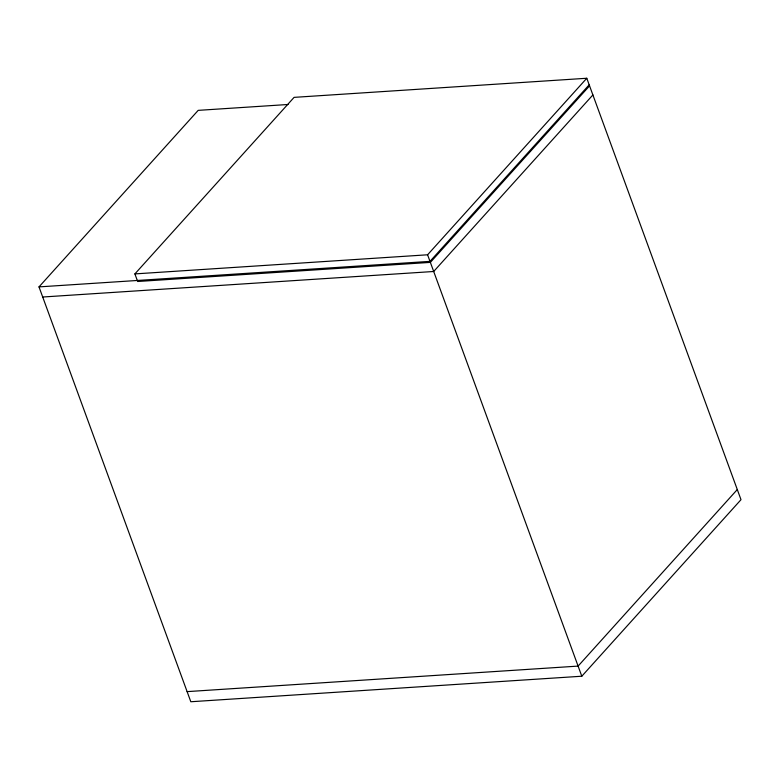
<?xml version="1.0" encoding="UTF-8"?>
<svg xmlns="http://www.w3.org/2000/svg" width="780" height="780" viewBox="0 0 780 780"><rect width="100%" height="100%" fill="white"/><g stroke="black" fill="none" stroke-linecap="round" stroke-linejoin="round"><path stroke-width="1.17" d="M589.553 85.839L430.365 262.382L137.67 281.492L134.891 273.907L294.089 97.364L586.784 78.254L741 499.678L581.802 676.221L190.817 701.746L39 286.894L198.198 110.36L288.054 104.491M134.891 273.907L427.586 254.787L586.784 78.254M589.183 84.825L429.994 261.368L39 286.894M592.888 94.945L433.69 271.489L42.705 297.014M737.295 489.557L578.097 666.1L187.112 691.626M427.586 254.787L581.802 676.221"/></g></svg>
